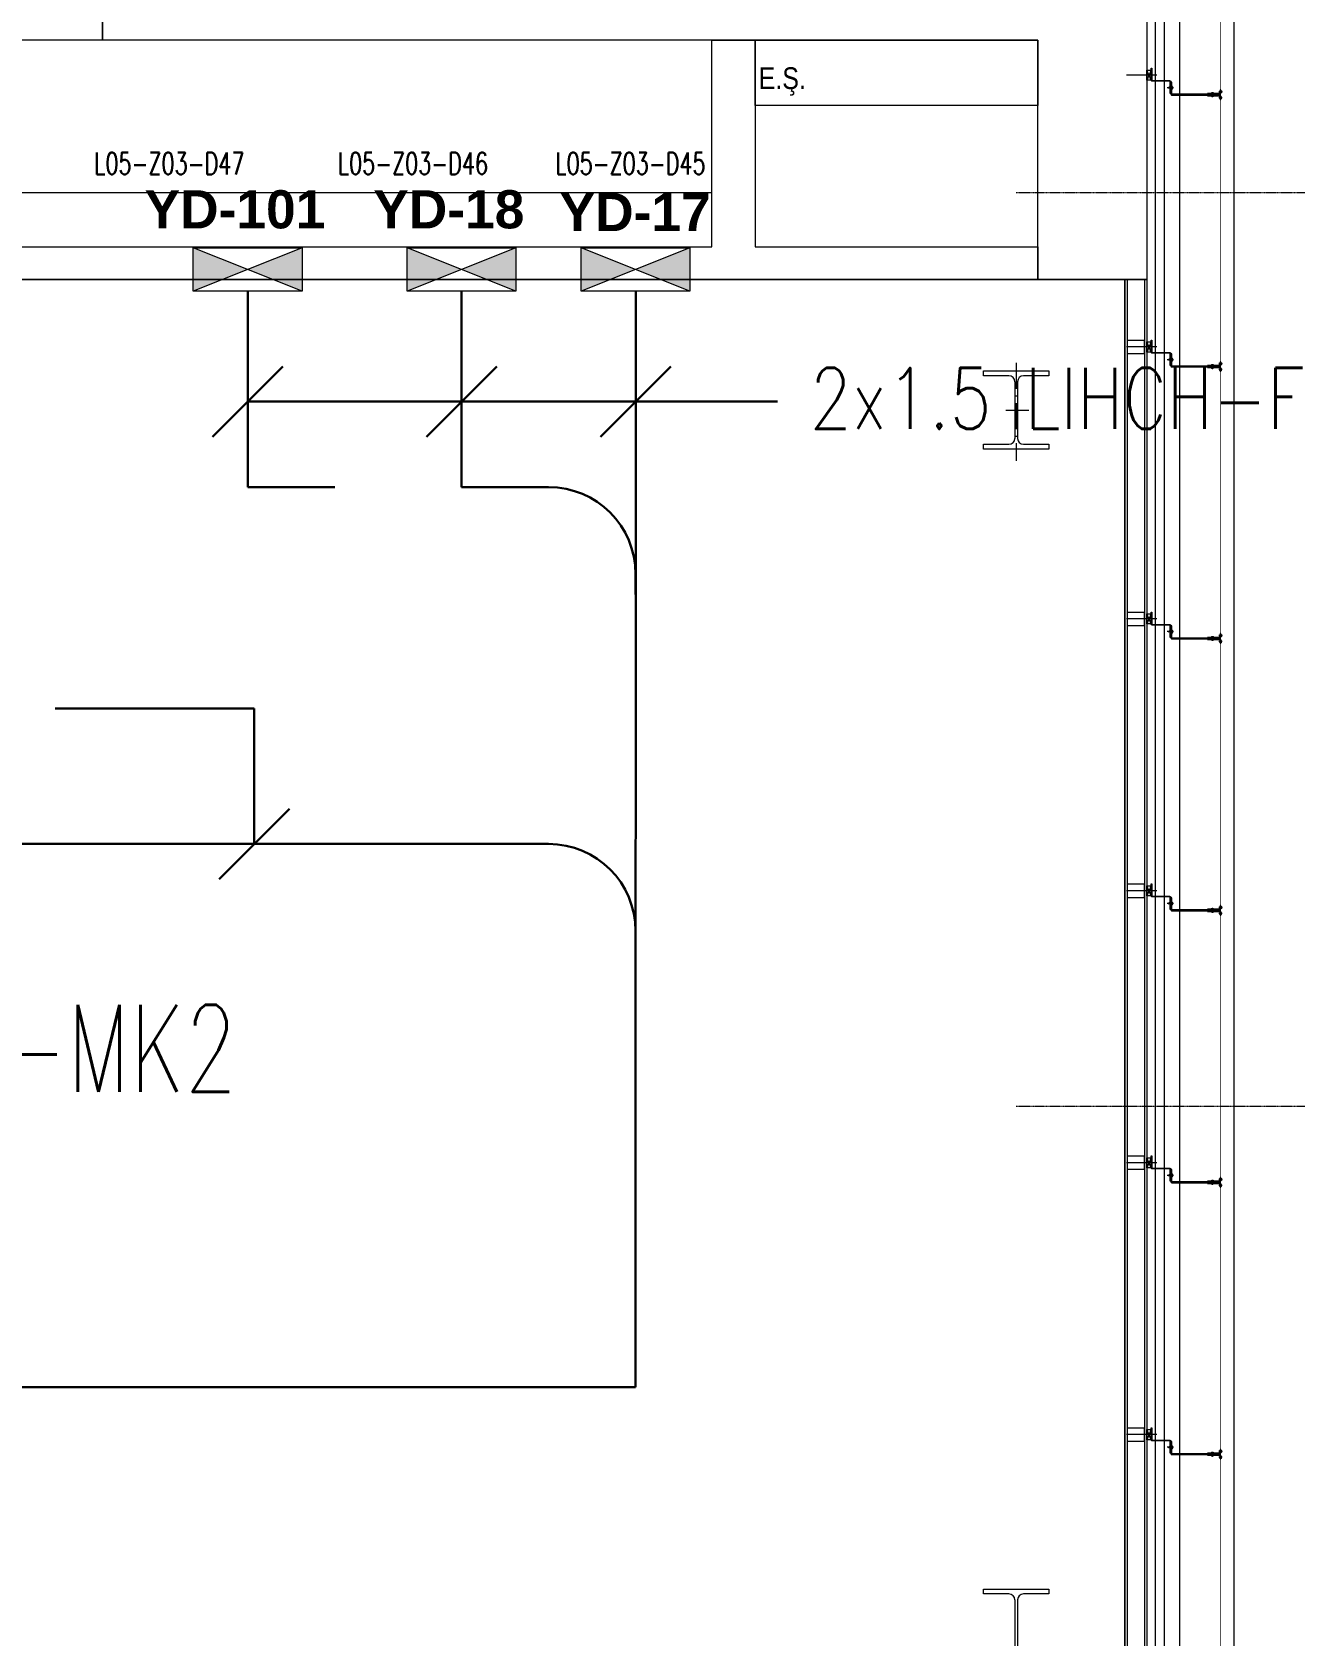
# Model space of a CAD drawing. Extents: x -2749 to 23780, y -1311 to 8245.
# Drawn here: x 22105 to 22686, y 1741 to 2479 of the extents above; entities that cross this region are included whole.
import ezdxf

# ---------------------------------------------------------------- set-up
doc = ezdxf.new("R2010")
doc.units = 0
doc.header["$MEASUREMENT"] = 0
doc.linetypes.add('ACAD_ISO10W100', pattern=[18.5, 12, -3, 0.5, -3])
doc.linetypes.add('DASHDOT2', pattern=[0.5, 0.25, -0.125, 0, -0.125])
doc.layers.get('0').update_dxf_attribs({"color": 9, "lineweight": 9})
for name, color, linetype, lineweight in [('-M-HVAC-S-MNF2B', 251, 'Continuous', 9), ('00', 9, 'Continuous', 9), ('01', 9, 'Continuous', 9), ('06C', 9, 'Continuous', 9), ('06D', 9, 'Continuous', 9), ('10', 9, 'Continuous', 9), ('11', 9, 'Continuous', 9), ('21', 9, 'Continuous', 9), ('24', 9, 'DASHDOT2', 9), ('33', 9, 'BATTING', 9), ('40B', 9, 'Continuous', 9), ('E-AYDINLATMA VE PRİZ PANOSU', 7, 'Continuous', 30), ('E-DEDEKTÖR NUMARALARI', 20, 'Continuous', 30), ('E-MODÜL HATTI', 6, 'Continuous', 30), ('E-YAZI', 7, 'Continuous', 30), ('EQ LIST', 7, 'Continuous', 13), ('H-DAMPER', 1, 'Continuous', 13), ('KALIP AKS', 8, 'ACAD_ISO10W100', 5)]:
    doc.layers.add(name, color=color, linetype=linetype, lineweight=lineweight)
doc.styles.add('E-YAZI', font='txttw.shx')
doc.styles.add('MuuM_TEXT-STANDART', font='ARIALN.TTF')
doc.linetypes.add('BATTING', pattern='A,0.0001,-0.1,[134,ltypeshp.shx,S=0.1,R=0,X=-0.1,Y=0],-0.2,[134,ltypeshp.shx,S=0.1,R=180,X=0.1,Y=0],-0.1', length=0.4001)

# ---------------------------------------------------------------- blocks, each defined once
blk = doc.blocks.new('P-AKS_AUDI')
at = {"layer": '24'}
for points in [[(0, -380), (360, -380)], [(0, -800), (360, -800)]]:
    blk.add_lwpolyline(points, dxfattribs=at)
blk = doc.blocks.new('p- alum kaplama profil')
at = {"lineweight": 13}
blk.add_lwpolyline([(7.12, 12.59), (7.12, 26.49)], dxfattribs=at)
at = {"lineweight": 18}
blk.add_lwpolyline([(4.09, 6.16), (-1.41, 6.16), (-1.41, 6.46), (4.09, 6.46, 0.414214), (4.29, 6.66), (4.29, 14.66, -0.414214), (4.79, 15.16), (10.29, 15.16), (10.29, 14.86), (4.79, 14.86, 0.414214), (4.59, 14.66), (4.59, 6.66, -0.414214)], format="xyb", close=True, dxfattribs=at)
at = {"lineweight": 5}
blk.add_lwpolyline([(9.44, 15.16), (4.79, 15.16), (4.79, 17.16), (9.44, 17.16)], close=True, dxfattribs=at)
for points in [[(4.79, 15.16), (9.44, 17.16)], [(9.44, 15.16), (4.79, 17.16)]]:
    blk.add_lwpolyline(points, dxfattribs=at)
blk.add_lwpolyline([(-2.06, 5.56), (-2.06, -2.34), (-2.06, -15.69), (-1.66, -15.69), (-1.66, -2.34), (-1.66, 5.56), (-1.66, 5.56), (-1.66, 5.57), (-1.66, 5.57), (-1.66, 5.58), (-1.66, 5.58), (-1.65, 5.59), (-1.65, 5.59), (-1.65, 5.59), (-1.65, 5.6), (-1.65, 5.6), (-1.64, 5.61), (-1.64, 5.61), (-1.64, 5.62), (-1.64, 5.62), (-1.63, 5.62), (-1.63, 5.63), (-1.63, 5.63), (-1.62, 5.63), (-1.62, 5.64), (-1.61, 5.64), (-1.61, 5.64), (-1.61, 5.64), (-1.6, 5.65), (-1.6, 5.65), (-1.59, 5.65), (-1.59, 5.65), (-1.58, 5.65), (-1.58, 5.65), (-1.57, 5.66), (-1.57, 5.66), (-1.56, 5.66), (-1.56, 5.66), (3.94, 5.66), (3.94, 6.06), (-1.56, 6.06), (-1.58, 6.06), (-1.61, 6.05), (-1.63, 6.05), (-1.66, 6.05), (-1.68, 6.04), (-1.7, 6.03), (-1.73, 6.03), (-1.75, 6.02), (-1.77, 6.01), (-1.79, 6), (-1.82, 5.99), (-1.84, 5.97), (-1.86, 5.96), (-1.88, 5.94), (-1.89, 5.93), (-1.91, 5.91), (-1.93, 5.89), (-1.95, 5.87), (-1.96, 5.85), (-1.97, 5.83), (-1.99, 5.81), (-2, 5.79), (-2.01, 5.77), (-2.02, 5.75), (-2.03, 5.72), (-2.04, 5.7), (-2.04, 5.68), (-2.05, 5.65), (-2.05, 5.63), (-2.06, 5.61), (-2.06, 5.58)], close=True)
blk.add_lwpolyline([(-1.66, -2.34), (-2.06, -2.34)])
for points in [[(-2.36, -10.84), (-2.36, -16.39), (-2.36, -16.39, -0.414214), (-2.51, -16.54), (-2.51, -16.54), (-4.06, -16.54), (-4.06, -16.84), (-2.51, -16.84), (-2.51, -16.84, 0.414214), (-2.06, -16.39), (-2.06, -10.84)], [(-1.36, -10.84), (-1.66, -10.84), (-1.66, -16.39, 0.414214), (-1.21, -16.84), (-1.21, -16.84), (0.34, -16.84), (0.34, -16.54), (-1.21, -16.54), (-1.21, -16.54, -0.414214), (-1.36, -16.39), (-1.36, -16.39)]]:
    blk.add_lwpolyline(points, format="xyb", close=True)
for points in [[(1.05, 6.91, -10), (1.29, 7.56, -10)], [(1.29, 4.93, -10), (1.29, 7.8, -10)], [(1.53, 6.82, -10), (1.29, 7.56, -10)], [(0.67, 5.66, -10), (1.91, 5.66, -10)], [(0.67, 5.66, -10), (0.67, 5.64, -10), (0.67, 5.62, -10), (0.67, 5.6, -10), (0.68, 5.58, -10), (0.68, 5.56, -10), (0.69, 5.54, -10), (0.69, 5.52, -10), (0.7, 5.5, -10), (0.7, 5.48, -10), (0.71, 5.46, -10), (0.72, 5.45, -10), (0.73, 5.43, -10), (0.74, 5.41, -10), (0.75, 5.4, -10), (0.76, 5.38, -10), (0.77, 5.36, -10), (0.79, 5.35, -10), (0.8, 5.33, -10), (0.81, 5.32, -10), (0.83, 5.31, -10), (0.84, 5.29, -10), (0.86, 5.28, -10), (0.87, 5.27, -10), (0.89, 5.26, -10), (0.91, 5.25, -10), (0.92, 5.24, -10), (0.94, 5.23, -10), (0.96, 5.22, -10), (0.98, 5.21, -10), (1, 5.21, -10), (1.02, 5.2, -10), (1.03, 5.2, -10)], [(0.96, 5.66, -10), (0.97, 5.66, -10), (0.97, 5.66, -10), (0.97, 5.66, -10), (0.98, 5.66, -10), (0.98, 5.66, -10), (0.99, 5.66, -10), (0.99, 5.66, -10), (1, 5.66, -10), (1, 5.67, -10), (1, 5.67, -10), (1.01, 5.67, -10), (1.01, 5.67, -10), (1.01, 5.67, -10), (1.02, 5.68, -10), (1.02, 5.68, -10), (1.02, 5.68, -10), (1.03, 5.69, -10), (1.03, 5.69, -10), (1.03, 5.69, -10), (1.04, 5.7, -10), (1.04, 5.7, -10), (1.04, 5.7, -10), (1.04, 5.71, -10), (1.04, 5.71, -10), (1.05, 5.72, -10), (1.05, 5.72, -10), (1.05, 5.72, -10), (1.05, 5.73, -10), (1.05, 5.73, -10), (1.05, 5.74, -10), (1.05, 5.74, -10), (1.05, 5.75, -10)], [(1.61, 6.87, -10), (0.98, 6.96, -10)], [(1.33, 5.85, -10), (0.98, 5.88, -10)], [(1.56, 7.05, -10), (1.02, 7.13, -10)], [(1.03, 5.2, -10), (1.04, 5.2, -10), (1.05, 5.19, -10), (1.05, 5.19, -10), (1.06, 5.19, -10), (1.06, 5.19, -10), (1.07, 5.19, -10), (1.07, 5.19, -10), (1.08, 5.19, -10), (1.08, 5.19, -10), (1.09, 5.19, -10), (1.09, 5.18, -10), (1.1, 5.18, -10), (1.1, 5.18, -10), (1.11, 5.18, -10), (1.11, 5.18, -10), (1.12, 5.18, -10), (1.12, 5.18, -10), (1.13, 5.18, -10), (1.13, 5.18, -10), (1.14, 5.18, -10), (1.15, 5.18, -10), (1.15, 5.18, -10), (1.16, 5.17, -10), (1.16, 5.17, -10), (1.17, 5.17, -10), (1.17, 5.17, -10), (1.18, 5.17, -10), (1.18, 5.17, -10), (1.19, 5.17, -10), (1.19, 5.17, -10), (1.2, 5.17, -10), (1.2, 5.17, -10)], [(1.05, 5.83, -10), (1.05, 6.01, -10)], [(1.05, 5.75, -10), (1.05, 5.83, -10)], [(1.2, 5.17, -10), (1.2, 5.2, -10)], [(1.38, 5.2, -10), (1.2, 5.2, -10)], [(1.29, 6.16, -10), (1.29, 6.26, -10)], [(1.38, 5.17, -10), (1.38, 5.2, -10)], [(1.38, 5.17, -10), (1.38, 5.17, -10), (1.39, 5.17, -10), (1.39, 5.17, -10), (1.4, 5.17, -10), (1.41, 5.17, -10), (1.41, 5.17, -10), (1.42, 5.17, -10), (1.42, 5.17, -10), (1.43, 5.17, -10), (1.43, 5.18, -10), (1.44, 5.18, -10), (1.44, 5.18, -10), (1.45, 5.18, -10), (1.45, 5.18, -10), (1.46, 5.18, -10), (1.46, 5.18, -10), (1.47, 5.18, -10), (1.47, 5.18, -10), (1.48, 5.18, -10), (1.48, 5.18, -10), (1.49, 5.18, -10), (1.5, 5.19, -10), (1.5, 5.19, -10), (1.51, 5.19, -10), (1.51, 5.19, -10), (1.52, 5.19, -10), (1.52, 5.19, -10), (1.53, 5.19, -10), (1.53, 5.19, -10), (1.54, 5.19, -10), (1.54, 5.2, -10), (1.55, 5.2, -10)], [(1.53, 5.75, -10), (1.53, 5.92, -10)], [(1.53, 5.75, -10), (1.53, 5.74, -10), (1.53, 5.74, -10), (1.53, 5.73, -10), (1.53, 5.73, -10), (1.53, 5.72, -10), (1.54, 5.72, -10), (1.54, 5.72, -10), (1.54, 5.71, -10), (1.54, 5.71, -10), (1.54, 5.7, -10), (1.54, 5.7, -10), (1.55, 5.7, -10), (1.55, 5.69, -10), (1.55, 5.69, -10), (1.55, 5.69, -10), (1.56, 5.68, -10), (1.56, 5.68, -10), (1.56, 5.68, -10), (1.57, 5.67, -10), (1.57, 5.67, -10), (1.58, 5.67, -10), (1.58, 5.67, -10), (1.58, 5.67, -10), (1.59, 5.66, -10), (1.59, 5.66, -10), (1.6, 5.66, -10), (1.6, 5.66, -10), (1.6, 5.66, -10), (1.61, 5.66, -10), (1.61, 5.66, -10), (1.62, 5.66, -10), (1.62, 5.66, -10)], [(1.55, 5.2, -10), (1.57, 5.2, -10), (1.59, 5.21, -10), (1.6, 5.21, -10), (1.62, 5.22, -10), (1.64, 5.23, -10), (1.66, 5.24, -10), (1.68, 5.25, -10), (1.69, 5.26, -10), (1.71, 5.27, -10), (1.73, 5.28, -10), (1.74, 5.29, -10), (1.76, 5.31, -10), (1.77, 5.32, -10), (1.78, 5.33, -10), (1.8, 5.35, -10), (1.81, 5.36, -10), (1.82, 5.38, -10), (1.83, 5.4, -10), (1.84, 5.41, -10), (1.85, 5.43, -10), (1.86, 5.45, -10), (1.87, 5.46, -10), (1.88, 5.48, -10), (1.89, 5.5, -10), (1.89, 5.52, -10), (1.9, 5.54, -10), (1.9, 5.56, -10), (1.9, 5.58, -10), (1.91, 5.6, -10), (1.91, 5.62, -10), (1.91, 5.64, -10), (1.91, 5.66, -10)], [(-2.86, -13.04, 0), (-0.86, -13.04, 0)], [(-2.36, -12.52, 0), (-2.4, -12.53, 0), (-2.43, -12.56, 0), (-2.47, -12.58, 0), (-2.5, -12.6, 0), (-2.53, -12.63, 0), (-2.56, -12.66, 0), (-2.59, -12.69, 0), (-2.61, -12.73, 0), (-2.63, -12.76, 0), (-2.65, -12.8, 0), (-2.67, -12.84, 0), (-2.68, -12.88, 0), (-2.69, -12.92, 0), (-2.7, -12.96, 0), (-2.71, -13, 0), (-2.71, -13.04, 0), (-2.71, -13.08, 0), (-2.7, -13.13, 0), (-2.69, -13.17, 0), (-2.68, -13.21, 0), (-2.67, -13.25, 0), (-2.65, -13.28, 0), (-2.63, -13.32, 0), (-2.61, -13.36, 0), (-2.59, -13.39, 0), (-2.56, -13.42, 0), (-2.53, -13.45, 0), (-2.5, -13.48, 0), (-2.47, -13.51, 0), (-2.43, -13.53, 0), (-2.4, -13.55, 0), (-2.36, -13.57, 0)], [(-2.36, -13.04, 0), (-2.36, -12.52, 0)], [(-2.36, -13.04, 0), (-2.36, -12.73, 0)], [(-2.36, -12.73, 0), (-2.36, -13.04, 0)], [(-1.36, -12.73, 0), (-2.36, -12.73, 0)], [(-2.36, -13.04, 0), (-2.36, -13.36, 0)], [(-2.36, -13.04, 0), (-2.36, -13.57, 0)], [(-2.36, -13.36, 0), (-2.36, -13.04, 0)], [(-1.36, -13.36, 0), (-2.36, -13.36, 0)], [(-1.36, -13.04, 0), (-1.36, -12.37, 0)], [(-1.36, -13.72, 0), (-1.32, -13.68, 0), (-1.29, -13.65, 0), (-1.26, -13.61, 0), (-1.23, -13.58, 0), (-1.2, -13.54, 0), (-1.18, -13.5, 0), (-1.16, -13.45, 0), (-1.14, -13.41, 0), (-1.12, -13.37, 0), (-1.1, -13.32, 0), (-1.09, -13.28, 0), (-1.08, -13.23, 0), (-1.07, -13.18, 0), (-1.06, -13.14, 0), (-1.06, -13.09, 0), (-1.06, -13.04, 0), (-1.06, -12.99, 0), (-1.06, -12.95, 0), (-1.07, -12.9, 0), (-1.08, -12.85, 0), (-1.09, -12.81, 0), (-1.1, -12.76, 0), (-1.12, -12.72, 0), (-1.14, -12.67, 0), (-1.16, -12.63, 0), (-1.18, -12.59, 0), (-1.2, -12.55, 0), (-1.23, -12.51, 0), (-1.26, -12.47, 0), (-1.29, -12.43, 0), (-1.32, -12.4, 0), (-1.36, -12.37, 0)], [(-1.36, -13.04, 0), (-1.36, -13.72, 0)], [(-3.84, -17.04, 0), (-3.81, -17.07, 0), (-3.78, -17.1, 0), (-3.75, -17.12, 0), (-3.72, -17.15, 0), (-3.69, -17.17, 0), (-3.66, -17.19, 0), (-3.62, -17.21, 0), (-3.59, -17.23, 0), (-3.55, -17.24, 0), (-3.52, -17.26, 0), (-3.48, -17.27, 0), (-3.44, -17.28, 0), (-3.4, -17.28, 0), (-3.36, -17.29, 0), (-3.32, -17.29, 0), (-3.29, -17.29, 0), (-3.25, -17.29, 0), (-3.21, -17.29, 0), (-3.17, -17.28, 0), (-3.13, -17.28, 0), (-3.09, -17.27, 0), (-3.06, -17.26, 0), (-3.02, -17.24, 0), (-2.98, -17.23, 0), (-2.95, -17.21, 0), (-2.91, -17.19, 0), (-2.88, -17.17, 0), (-2.85, -17.15, 0), (-2.82, -17.12, 0), (-2.79, -17.1, 0), (-2.76, -17.07, 0), (-2.73, -17.04, 0)], [(-3.29, -17.04, 0), (-3.84, -17.04, 0)], [(-2.85, -16.54, 0), (-2.86, -16.51, 0), (-2.87, -16.47, 0), (-2.89, -16.44, 0), (-2.91, -16.41, 0), (-2.93, -16.38, 0), (-2.96, -16.35, 0), (-2.98, -16.33, 0), (-3.01, -16.31, 0), (-3.04, -16.29, 0), (-3.07, -16.27, 0), (-3.11, -16.25, 0), (-3.14, -16.24, 0), (-3.18, -16.23, 0), (-3.21, -16.22, 0), (-3.25, -16.22, 0), (-3.29, -16.22, 0), (-3.32, -16.22, 0), (-3.36, -16.22, 0), (-3.39, -16.23, 0), (-3.43, -16.24, 0), (-3.46, -16.25, 0), (-3.5, -16.27, 0), (-3.53, -16.29, 0), (-3.56, -16.31, 0), (-3.59, -16.33, 0), (-3.61, -16.35, 0), (-3.64, -16.38, 0), (-3.66, -16.41, 0), (-3.68, -16.44, 0), (-3.7, -16.47, 0), (-3.71, -16.51, 0), (-3.73, -16.54, 0)], [(-3.29, -16.54, 0), (-3.73, -16.54, 0)], [(-3.29, -16.54, 0), (-3.55, -16.54, 0)], [(-3.55, -16.54, 0), (-3.29, -16.54, 0)], [(-3.55, -17.04, 0), (-3.55, -16.54, 0)], [(-3.29, -17.54, 0), (-3.29, -16.04, 0)], [(-3.29, -16.54, 0), (-2.85, -16.54, 0)], [(-3.29, -16.54, 0), (-3.03, -16.54, 0)], [(-3.03, -16.54, 0), (-3.29, -16.54, 0)], [(-3.29, -17.04, 0), (-2.73, -17.04, 0)], [(-3.03, -17.04, 0), (-3.03, -16.54, 0)], [(-0.56, -17.04, 0), (-1.11, -17.04, 0)], [(0, -17.04, 0), (-0.03, -17.07, 0), (-0.06, -17.1, 0), (-0.09, -17.12, 0), (-0.12, -17.15, 0), (-0.15, -17.17, 0), (-0.18, -17.19, 0), (-0.22, -17.21, 0), (-0.25, -17.23, 0), (-0.29, -17.24, 0), (-0.33, -17.26, 0), (-0.36, -17.27, 0), (-0.4, -17.28, 0), (-0.44, -17.28, 0), (-0.48, -17.29, 0), (-0.52, -17.29, 0), (-0.56, -17.29, 0), (-0.59, -17.29, 0), (-0.63, -17.29, 0), (-0.67, -17.28, 0), (-0.71, -17.28, 0), (-0.75, -17.27, 0), (-0.79, -17.26, 0), (-0.82, -17.24, 0), (-0.86, -17.23, 0), (-0.89, -17.21, 0), (-0.93, -17.19, 0), (-0.96, -17.17, 0), (-0.99, -17.15, 0), (-1.02, -17.12, 0), (-1.05, -17.1, 0), (-1.08, -17.07, 0), (-1.11, -17.04, 0)], [(-1, -16.54, 0), (-0.98, -16.51, 0), (-0.97, -16.47, 0), (-0.95, -16.44, 0), (-0.93, -16.41, 0), (-0.91, -16.38, 0), (-0.88, -16.35, 0), (-0.86, -16.33, 0), (-0.83, -16.31, 0), (-0.8, -16.29, 0), (-0.77, -16.27, 0), (-0.73, -16.25, 0), (-0.7, -16.24, 0), (-0.66, -16.23, 0), (-0.63, -16.22, 0), (-0.59, -16.22, 0), (-0.56, -16.22, 0), (-0.52, -16.22, 0), (-0.48, -16.22, 0), (-0.45, -16.23, 0), (-0.41, -16.24, 0), (-0.38, -16.25, 0), (-0.34, -16.27, 0), (-0.31, -16.29, 0), (-0.28, -16.31, 0), (-0.25, -16.33, 0), (-0.23, -16.35, 0), (-0.2, -16.38, 0), (-0.18, -16.41, 0), (-0.16, -16.44, 0), (-0.14, -16.47, 0), (-0.13, -16.51, 0), (-0.12, -16.54, 0)], [(-0.56, -16.54, 0), (-1, -16.54, 0)], [(-0.56, -16.54, 0), (-0.82, -16.54, 0)], [(-0.82, -16.54, 0), (-0.56, -16.54, 0)], [(-0.82, -17.04, 0), (-0.82, -16.54, 0)], [(-0.56, -17.54, 0), (-0.56, -16.04, 0)], [(-0.56, -16.54, 0), (-0.3, -16.54, 0)], [(-0.56, -16.54, 0), (-0.12, -16.54, 0)], [(-0.3, -16.54, 0), (-0.56, -16.54, 0)], [(-0.56, -17.04, 0), (0, -17.04, 0)], [(-0.3, -17.04, 0), (-0.3, -16.54, 0)]]:
    blk.add_polyline3d(points)
blk = doc.blocks.new('prf-36')
for p, q in [((-15, 18), (15, 18)), ((-15, 15.75), (-15, 18)), ((-3.325, 15.75), (-15, 15.75)), ((15, 15.75), (3.325, 15.75)), ((15, 18), (15, 15.75)), ((-0.625, 13.05), (-0.625, -13.05)), ((0.625, 13.05), (0.625, -13.05)), ((-15, -15.75), (-3.325, -15.75)), ((-15, -18), (-15, -15.75)), ((15, -18), (-15, -18)), ((3.325, -15.75), (15, -15.75)), ((15, -15.75), (15, -18))]:
    blk.add_line(p, q)
for centre, start, end in [((-3.325, 13.05), 0, 90), ((3.325, 13.05), 90, 180), ((-3.325, -13.05), 270, 0), ((3.325, -13.05), 180, 270)]:
    blk.add_arc(centre, 2.7, start, end)
blk = doc.blocks.new('ÇATI KATI PLANI')
at = {"layer": '00'}
blk.add_lwpolyline([(22047.5, 2365), (22047.5, 2365), (21897.5, 2365), (21897.5, 2380), (22007.5, 2380), (22007.5, 2675), (22022.5, 2675), (22022.5, 2490), (22137.5, 2490), (22137.5, 2475), (22022.5, 2475), (22022.5, 2380), (22417.5, 2380), (22417.5, 2475), (22437.5, 2475), (22437.5, 2380), (22567.5, 2380), (22567.5, 2365), (22067.5, 2365), (22067.5, 2365)], close=True, dxfattribs=at)
at = {"layer": '01'}
blk.add_lwpolyline([(22137.5, 2825), (22617.5, 2825), (22617.5, 2365), (22567.5, 2365), (22567.5, 2475), (22177.5, 2475), (22177.5, 2475), (22137.5, 2475), (22137.5, 2515), (22567.5, 2515), (22567.5, 2785), (22137.5, 2785)], close=True, dxfattribs=at)
at = {"layer": '06C'}
blk.add_lwpolyline([(18957.5, 1124.33), (18957.5, 1124.33), (18957.5, 2865), (22657.5, 2865), (22657.49, 2206.39)], dxfattribs=at)
blk.add_lwpolyline([(18957.5, 1124.33), (18957.5, 1124.33), (18957.5, 2865), (22657.5, 2865), (22657.49, 2206.39)], dxfattribs=at)
blk.add_lwpolyline([(22657.49, 285), (18957.5, 285), (18957.5, 2865), (22657.5, 2865)], close=True, dxfattribs=at)
at = {"layer": '06D'}
for points in [[(21745, 2840), (22632.5, 2840), (22632.5, 310), (21817.5, 310)], [(22437.5, 2475), (22567.5, 2475), (22567.5, 2445), (22437.5, 2445), (22437.5, 2475)]]:
    blk.add_lwpolyline(points, dxfattribs=at)
blk.add_lwpolyline([(22022.5, 2405), (22417.5, 2405), (22417.5, 2475), (22022.5, 2475)], close=True, dxfattribs=at)
at = {"layer": '10'}
for points, const_width in [([(18963.5, 1124.33), (18963.5, 2859), (22651.5, 2859), (22651.5, 2206.39)], 0.2), ([(18963.5, 1124.33), (18963.5, 2859), (22651.5, 2859), (22651.5, 2206.39)], 0.2), ([(20467.5, 291), (18963.5, 291), (18963.5, 2859), (22651.5, 2859), (22651.5, 291), (21824.7, 291)], 0.2), ([(21821.5, 314), (22628.5, 314), (22628.5, 2836), (21738.19, 2836)], 0.1)]:
    blk.add_lwpolyline(points, dxfattribs=dict(at, const_width=const_width))
for points in [[(22608.5, 2330.97), (22616.5, 2330.97), (22616.5, 2336.97), (22608.5, 2336.97)], [(22608.5, 2205.97), (22616.5, 2205.97), (22616.5, 2211.97), (22608.5, 2211.97)], [(22608.5, 2080.97), (22616.5, 2080.97), (22616.5, 2086.97), (22608.5, 2086.97)], [(22608.5, 1955.97), (22616.5, 1955.97), (22616.5, 1961.97), (22608.5, 1961.97)], [(22608.5, 1830.97), (22616.5, 1830.97), (22616.5, 1836.97), (22608.5, 1836.97)]]:
    blk.add_lwpolyline(points, close=True, dxfattribs=at)
at = {"layer": '11'}
for points in [[(22617.5, 2365), (22617.5, 325), (21832.5, 325)], [(22616.5, 2365), (22616.5, 326), (21841.5, 326)], [(22608.5, 2365), (22608.5, 334), (21841.5, 334)], [(22607.5, 2365), (22607.5, 335), (21842.5, 335)], [(22608.5, 2365), (22608.5, 334)]]:
    blk.add_lwpolyline(points, dxfattribs=at)
at = {"layer": '33', "linetype": 'Continuous', "ltscale": 0.4}
blk.add_lwpolyline([(21832.5, 317), (22625.67, 317), (22625.71, 2833.2), (21745, 2833.26)], dxfattribs=at)
at = {"layer": '33', "ltscale": 0.4}
blk.add_lwpolyline([(21828.5, 321), (22621.5, 321), (22621.5, 2829), (21745, 2829)], dxfattribs=at)
at = {"layer": '40B'}
blk.add_lwpolyline([(21852.5, 2365), (22617.5, 2365), (22617.5, 325), (21852.5, 325)], close=True, dxfattribs=at)
at = {"layer": 'KALIP AKS'}
for p, q in [((22557.5, 2326.7), (22557.5, 2281.7)), ((22552.66, 2304.99), (22563.36, 2304.99))]:
    blk.add_line(p, q, dxfattribs=at)
at = {"layer": '10', "rotation": 90}
for p in [(22634.66, 2451.86), (22634.66, 2326.86), (22634.66, 2201.86), (22634.66, 2076.86), (22634.66, 1951.86), (22634.66, 1826.86)]:
    blk.add_blockref('p- alum kaplama profil', p, dxfattribs=at)
at = {"layer": '10'}
for p in [(22557.5, 2304.99), (22557.5, 1744.99)]:
    blk.add_blockref('prf-36', p, dxfattribs=at)
at = {"layer": '24'}
blk.add_blockref('P-AKS_AUDI', (22557.5, 2785), dxfattribs=at)
at = {"layer": '21', "style": 'MuuM_TEXT-STANDART'}
blk.add_text('E.Ş.', height=10, dxfattribs=at).set_placement((22439.15, 2452.57))
blk = doc.blocks.new('A$C7EAD5194')
h = blk.add_hatch(color=256)
h.paths.add_polyline_path([(-25, 10.01), (0, 0), (0, 20)])
h.paths.add_polyline_path([(-50, 20.01), (-50, 0.01), (-25, 10.01)])
for p, q in [((0, 0), (-50, 20.01)), ((0, 20), (-50, 0.01))]:
    blk.add_line(p, q)
blk.add_lwpolyline([(0, 20), (0, 0), (-50, 0.01), (-50, 20.01)], close=True)

msp = doc.modelspace()

# ---------------------------------------------------------------- linework, layer by layer
at = {"layer": '-M-HVAC-S-MNF2B'}
msp.add_lwpolyline([(21857.5, 335), (22607.5, 335), (22607.5, 2365), (21857.5, 2365)], close=True, dxfattribs=at)
at = {"layer": 'E-MODÜL HATTI', "ltscale": 50}
for p, q in [((22204.19, 2359.6), (22204.19, 2269.57)), ((22302.5, 2359.6), (22302.5, 2269.57)), ((22382.61, 2359.6), (22382.5, 1855.8)), ((22204.19, 2269.57), (22244.19, 2269.57)), ((22302.5, 2269.57), (22342.5, 2269.57)), ((22382.5, 2229.57), (22382.5, 2220.24)), ((21934.6, 2105.52), (22342.5, 2105.52)), ((21964.15, 1855.8), (22382.5, 1855.8))]:
    msp.add_line(p, q, dxfattribs=at)
for centre in [(22342.5, 2229.57), (22342.5, 2065.52)]:
    msp.add_arc(centre, 40, 0, 90, dxfattribs=at)
at = {"layer": 'E-YAZI', "color": 3}
for p, q in [((22220.35, 2325.01), (22188.03, 2292.68)), ((22318.66, 2325.01), (22286.34, 2292.68)), ((22398.76, 2325.01), (22366.44, 2292.68)), ((22447.69, 2308.85), (22204.19, 2308.85)), ((22115.69, 2167.85), (22207.19, 2167.85)), ((22207.19, 2167.85), (22207.19, 2105.52)), ((22223.35, 2121.69), (22191.03, 2089.36))]:
    msp.add_line(p, q, dxfattribs=at)

# ---------------------------------------------------------------- block references
msp.add_blockref('ÇATI KATI PLANI', (0, 0))
at = {"layer": 'H-DAMPER'}
for p in [(22229.19, 2359.59), (22327.5, 2359.59), (22407.5, 2359.59)]:
    msp.add_blockref('A$C7EAD5194', p, dxfattribs=at)

# ---------------------------------------------------------------- texts
at = {"layer": 'E-AYDINLATMA VE PRİZ PANOSU', "color": 4, "style": 'E-YAZI', "width": 0.7}
msp.add_text('KT-A-MK2', height=40, dxfattribs=at).set_placement((21992.84, 1991.62))
at = {"layer": 'E-DEDEKTÖR NUMARALARI', "style": 'E-YAZI', "width": 0.7}
for s, p in [('L05-Z03-D47', (22133.69, 2413.35)), ('L05-Z03-D46', (22245.69, 2413.35)), ('L05-Z03-D45', (22345.69, 2413.35))]:
    msp.add_text(s, height=10, dxfattribs=at).set_placement(p)
at = {"layer": 'E-YAZI', "color": 3, "style": 'E-YAZI', "width": 0.8}
msp.add_text('2x1.5 LIHCH-Fe180/PH90', height=28, dxfattribs=at).set_placement((22462.62, 2296.35))
at = {"layer": 'EQ LIST', "color": 6, "char_height": 17.55, "width": 288.0489, "attachment_point": 5}
for s, insert in [('{\\fArial|b1|i0|c162|p34;YD-101}', (22198.33, 2397.15)), ('{\\fArial|b1|i0|c162|p34;YD-18}', (22296.64, 2397.15)), ('{\\fArial|b1|i0|c162|p34;YD-17}', (22382.32, 2396.01))]:
    msp.add_mtext(s, dxfattribs=dict(at, insert=insert))

doc.saveas('drawing.dxf')
